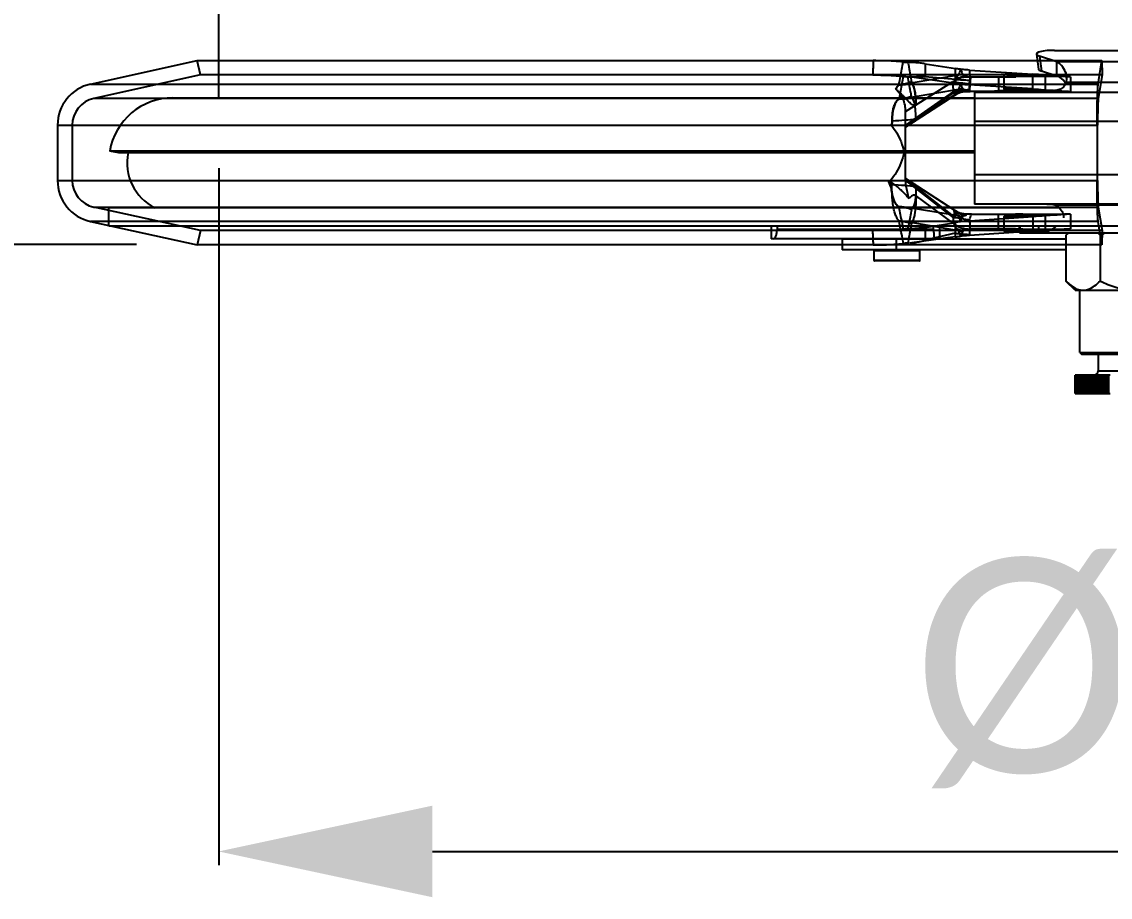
# Model space of a CAD drawing. Header units: millimetres. Extents: x 330 to 5284, y -2489 to 1657.
# Drawn here: x 833.5 to 952.3, y 739.4 to 835 of the extents above; entities that cross this region are included whole.
import ezdxf

# ---------------------------------------------------------------- set-up
doc = ezdxf.new("R2010")
doc.units = ezdxf.units.MM
doc.header["$LTSCALE"] = 154
doc.header["$PDMODE"] = 3
doc.header["$PDSIZE"] = 8
doc.layers.get('0').update_dxf_attribs({"linetype": 'CONTINUOUS'})
doc.layers.get('Defpoints').update_dxf_attribs({"linetype": 'CONTINUOUS'})
doc.layers.add('02___PRT_ALL_AXES', color=7, linetype='CONTINUOUS')
doc.layers.add('MIXEDCOLOR', color=7, linetype='CONTINUOUS')
doc.styles.get("Standard").update_dxf_attribs({"font": 'calibri.ttf'})
doc.dimstyles.new('DIMSTYLE_3', dxfattribs={"dimtxt": 23.333333, "dimasz": 23.333333, "dimexe": 1.5, "dimexo": 1, "dimgap": 0.875, "dimtad": 1, "dimdsep": 46, "dimtxsty": 'Standard', "dimblk": '_FILLED', "dimblk1": '_FILLED', "dimblk2": '_FILLED', "dimcen": 0.09, "dimazin": 2, "dimtp": 0.01, "dimtm": 0.01, "dimtfac": 1, "dimtofl": 0, "dimtmove": 0, "dimatfit": 3, "dimldrblk": '_FILLED', "dimfxl": 1, "dimtolj": 1, "dimarcsym": 0})

# ---------------------------------------------------------------- blocks, each defined once
blk = doc.blocks.new('_FILLED')
at = {"color": 0, "linetype": 'ByBlock'}
blk.add_solid([(0, 0), (-1, 0.2143), (-1, -0.2143)], dxfattribs=at)
blk = doc.blocks.new('*D14')
at = {"color": 0, "linetype": 'Continuous', "lineweight": -2}
for p, q in [((811.7, 1161.74), (625.21, 1161.74)), ((626.71, 1138.41), (626.71, 834.01)), ((846.02, 810.68), (625.21, 810.68))]:
    blk.add_line(p, q, dxfattribs=at)
at = {"layer": 'Defpoints', "color": 0}
for p in [(812.7, 1161.74), (626.71, 810.68), (847.02, 810.68)]:
    blk.add_point(p, dxfattribs=at)
at = {"color": 0, "linetype": 'ByBlock', "lineweight": -2, "xscale": 23.3333333333, "yscale": 23.3333333333, "zscale": 23.3333333333}
for p, rotation in [((626.71, 1161.74), 90), ((626.71, 810.68), 270)]:
    blk.add_blockref('_FILLED', p, dxfattribs=dict(at, rotation=rotation))
at = {"color": 0, "insert": (594.73, 986.37), "char_height": 23.3333, "attachment_point": 2, "rotation": 90, "line_spacing_factor": 0.9}
blk.add_mtext('\\A1;\\A1;350', dxfattribs=at)
blk = doc.blocks.new('*D16')
at = {"color": 0, "linetype": 'Continuous', "lineweight": -2}
for p, q in [((855, 819.04), (855, 742.91)), ((1055, 819.04), (1055, 742.91)), ((878.34, 744.41), (1031.67, 744.41))]:
    blk.add_line(p, q, dxfattribs=at)
at = {"layer": 'Defpoints', "color": 0}
for p in [(855, 820.04), (1055, 820.04), (1055, 744.41)]:
    blk.add_point(p, dxfattribs=at)
at = {"color": 0, "linetype": 'ByBlock', "lineweight": -2, "xscale": 23.3333333333, "yscale": 23.3333333333, "zscale": 23.3333333333, "rotation": 180}
blk.add_blockref('_FILLED', (855, 744.41), dxfattribs=at)
at = {"color": 0, "linetype": 'ByBlock', "lineweight": -2, "xscale": 23.3333333333, "yscale": 23.3333333333, "zscale": 23.3333333333}
blk.add_blockref('_FILLED', (1055, 744.41), dxfattribs=at)
at = {"color": 0, "insert": (970.56, 776.4), "char_height": 23.333, "attachment_point": 2, "line_spacing_factor": 0.9}
blk.add_mtext('\\A1;%%c200', dxfattribs=at)

msp = doc.modelspace()

# ---------------------------------------------------------------- linework, layer by layer
at = {"linetype": 'Continuous'}
for p, q in [((946.248, 831.89), (963.757, 831.89)), ((944.284, 831.478), (944.491, 829.845)), ((946.525, 830.651), (944.609, 831.263)), ((944.609, 831.263), (944.816, 829.629)), ((946.525, 829.083), (944.816, 829.629)), ((946.524, 829.083), (946.524, 830.651)), ((963.48, 830.651), (946.525, 830.651)), ((947.459, 829.508), (947.552, 829.153)), ((962.511, 828.367), (947.494, 828.367)), ((936.01, 828.216), (936.002, 828.197)), ((972.502, 827.303), (937.502, 827.303)), ((937.502, 827.303), (937.502, 815.103)), ((945.67, 827.457), (940.502, 827.457)), ((972.502, 824.103), (937.502, 824.103)), ((972.502, 818.303), (937.502, 818.303)), ((946.749, 814.703), (843.002, 814.703)), ((843.002, 812.703), (843.002, 814.703)), ((972.502, 815.103), (937.502, 815.103)), ((963.601, 814.976), (946.404, 814.976)), ((1067.002, 812.703), (843.002, 812.703)), ((915.334, 812.703), (915.334, 811.31)), ((915.96, 812.703), (915.96, 812.31)), ((933.053, 812.31), (915.96, 812.31)), ((933.053, 812.31), (933.053, 812.703)), ((933.707, 812.703), (933.707, 811.31)), ((933.733, 811.31), (933.733, 812.703)), ((942.416, 811.953), (942.417, 812.703)), ((942.416, 811.953), (967.589, 811.953)), ((942.496, 811.953), (942.496, 812.703)), ((944.501, 812.703), (944.501, 811.953)), ((947.497, 811.704), (947.497, 806.703)), ((947.747, 811.953), (947.498, 811.704)), ((951.25, 811.704), (951.25, 806.703)), ((933.733, 811.31), (915.334, 811.31)), ((923.063, 811.298), (947.497, 811.298)), ((923.063, 811.298), (923.063, 810.098)), ((927.313, 811.298), (927.313, 811.31)), ((928.988, 810.098), (928.988, 811.298)), ((930.813, 811.298), (930.813, 811.31)), ((936.008, 811.59), (936.002, 811.604)), ((947.497, 810.098), (923.063, 810.098)), ((926.563, 810.048), (931.563, 810.048)), ((926.563, 808.948), (926.563, 810.048)), ((931.563, 808.948), (931.563, 810.048)), ((931.563, 808.948), (926.563, 808.948)), ((931.513, 808.898), (926.613, 808.898)), ((948.497, 805.703), (947.498, 806.703)), ((948.497, 805.703), (961.508, 805.703)), ((949.002, 798.903), (949.002, 805.703)), ((949.002, 798.903), (961.002, 798.903)), ((949.002, 798.903), (949.202, 798.703)), ((949.202, 798.703), (960.802, 798.703)), ((951.002, 798.703), (951.002, 796.903)), ((948.505, 796.403), (948.504, 796.403)), ((948.504, 794.403), (948.504, 796.403)), ((950.064, 796.403), (948.509, 796.403)), ((948.509, 796.403), (948.509, 794.403)), ((948.524, 794.403), (948.524, 796.403)), ((948.539, 796.403), (948.539, 794.403)), ((948.571, 794.403), (948.571, 796.403)), ((948.595, 796.403), (948.595, 794.403)), ((948.642, 794.403), (948.642, 796.403)), ((948.677, 796.403), (948.677, 794.403)), ((948.739, 794.403), (948.739, 796.403)), ((948.783, 796.403), (948.783, 794.403)), ((948.86, 794.403), (948.86, 796.403)), ((948.914, 796.403), (948.914, 794.403)), ((949.006, 794.403), (949.006, 796.403)), ((949.069, 796.403), (949.069, 794.403)), ((949.175, 794.403), (949.175, 796.403)), ((949.247, 796.403), (949.247, 794.403)), ((949.357, 794.403), (949.357, 796.403)), ((949.368, 794.403), (949.368, 796.403)), ((949.448, 796.403), (949.448, 794.403)), ((949.554, 794.403), (949.554, 796.403)), ((949.582, 794.403), (949.582, 796.403)), ((949.671, 796.403), (949.671, 794.403)), ((949.772, 794.403), (949.772, 796.403)), ((949.818, 794.403), (949.818, 796.403)), ((949.915, 796.403), (949.915, 794.403)), ((950.012, 794.403), (950.012, 796.403)), ((952.326, 796.403), (950.075, 796.403)), ((950.075, 794.403), (950.075, 796.403)), ((950.179, 796.403), (950.179, 794.403)), ((950.271, 794.403), (950.271, 796.403)), ((950.351, 794.403), (950.351, 796.403)), ((950.463, 796.403), (950.463, 794.403)), ((950.548, 794.403), (950.548, 796.403)), ((950.645, 794.403), (950.645, 796.403)), ((950.764, 796.403), (950.764, 794.403)), ((950.843, 794.403), (950.843, 796.403)), ((950.956, 794.403), (950.956, 796.403)), ((951.002, 796.903), (959.002, 796.903)), ((951.081, 796.403), (951.081, 794.403)), ((951.155, 794.403), (951.155, 796.403)), ((951.284, 794.403), (951.284, 796.403)), ((951.415, 796.403), (951.415, 794.403)), ((951.482, 794.403), (951.482, 796.403)), ((951.626, 794.403), (951.626, 796.403)), ((951.762, 796.403), (951.762, 794.403)), ((951.822, 794.403), (951.822, 796.403)), ((951.981, 794.403), (951.981, 796.403)), ((952.122, 796.403), (952.122, 794.403)), ((952.175, 794.403), (952.175, 796.403)), ((948.509, 794.403), (950.064, 794.403)), ((950.075, 794.403), (952.326, 794.403))]:
    msp.add_line(p, q, dxfattribs=at)
for centre, radius, start, end in [((974.89, 832.432), 27.587, 186.08528, 186.5766), ((945.343, 826.873), 2.574, 35.00197, 37.3841), ((945.275, 826.825), 2.656, 34.25209, 35.01071), ((946.237, 828.671), 1.293, 343.3212, 346.36), ((971.203, 832.008), 23.875, 186.5796, 187.0857), ((967.385, 831.529), 20.027, 187.07397, 187.88), ((941.309, 830.126), 5.646, 199.74752, 199.96814), ((936.183, 829.947), 1.739, 263.80283, 264.30339), ((850.502, 819.603), 5.5, 168.43046, 243.46198), ((945.502, 813.343), 1.865, 47.21384, 61.09028), ((956.956, 800.31), 12.743, 113.92417, 116.60256), ((941.282, 809.676), 5.621, 159.94679, 160.10326), ((936.181, 809.834), 1.765, 95.62115, 95.97075), ((926.613, 810.048), 0.05, 90.13726, 180), ((931.513, 810.048), 0.05, 0, 89.8571), ((926.613, 808.948), 0.05, 180, 269.86274), ((931.513, 808.948), 0.05, 270.1369, 0), ((950.502, 796.903), 0.5, 275.20374, 0)]:
    msp.add_arc(centre, radius, start, end, dxfattribs=at)
for centre, start_param, end_param in [((946.3, 831.478), 1.5978377, 3.7189719), ((946.507, 829.845), -3.1145815, -2.5642134)]:
    msp.add_ellipse(centre, major_axis=(2.017, -0.011), ratio=0.2042321, start_param=start_param, end_param=end_param, dxfattribs=at)
for points, knots in [([(947.459, 829.508), (947.344, 829.764), (947.101, 830.203), (946.721, 830.556), (946.525, 830.651)], [0, 0, 0, 0, 0.562474, 1, 1, 1, 1]), ([(947.388, 828.435), (947.329, 828.511), (947.094, 828.787), (946.779, 829.003), (946.525, 829.083)], [0, 0, 0, 0, 0.2649313, 1, 1, 1, 1]), ([(947.556, 829.153), (947.564, 829.092), (947.581, 828.827), (947.541, 828.562), (947.494, 828.367)], [0, 0, 0, 0, 0.2365625, 1, 1, 1, 1]), ([(940.502, 827.457), (940.143, 827.457), (939.474, 827.41), (938.81, 827.306), (938.501, 827.303)], [0, 0, 0, 0, 0.5372484, 1, 1, 1, 1]), ([(947.476, 828.3), (947.429, 828.143), (947.26, 827.838), (946.792, 827.583), (946.251, 827.477), (945.868, 827.457), (945.67, 827.457)], [0, 0, 0, 0, 0.2301893, 0.4630268, 0.722254, 1, 1, 1, 1]), ([(945.43, 815.099), (945.6, 815.099), (945.924, 815.095), (946.264, 815.053), (946.404, 814.976)], [0, 0, 0, 0, 0.5149402, 1, 1, 1, 1]), ([(946.769, 814.712), (946.936, 814.557), (947.194, 814.217), (947.269, 813.785), (947.236, 813.602)], [0, 0, 0, 0, 0.5518198, 1, 1, 1, 1]), ([(915.543, 811.31), (915.681, 811.31), (915.819, 811.527), (915.893, 811.757), (915.945, 811.994), (915.96, 812.181), (915.96, 812.31)], [0, 0, 0, 0, 0.3648862, 0.505936, 0.661866, 1, 1, 1, 1]), ([(933.053, 812.31), (933.053, 812.18), (933.058, 811.941), (933.077, 811.661), (933.099, 811.483), (933.118, 811.392), (933.133, 811.339), (933.153, 811.31), (933.163, 811.31)], [0, 0, 0, 0, 0.3833919, 0.7035986, 0.8248225, 0.9150242, 0.9725189, 1, 1, 1, 1]), ([(944.501, 811.953), (944.83, 811.955), (945.513, 812.079), (946.111, 812.423), (946.392, 812.63)], [0, 0, 0, 0, 0.485281, 1, 1, 1, 1]), ([(947.767, 811.958), (947.744, 811.938), (947.652, 811.855), (947.563, 811.77), (947.498, 811.704)], [0, 0, 0, 0, 0.2467209, 1, 1, 1, 1]), ([(951.25, 811.704), (951.228, 811.726), (951.14, 811.813), (951.05, 811.897), (950.98, 811.958)], [0, 0, 0, 0, 0.253232, 1, 1, 1, 1]), ([(947.498, 806.703), (947.63, 806.571), (947.957, 806.268), (948.518, 805.877), (949, 805.723), (949.234, 805.703)], [0, 0, 0, 0, 0.2748941, 0.655401, 1, 1, 1, 1]), ([(949.514, 805.703), (949.668, 805.716), (950.066, 805.81), (950.662, 806.156), (951.055, 806.508), (951.25, 806.703)], [0, 0, 0, 0, 0.2271043, 0.5942385, 1, 1, 1, 1]), ([(951.25, 806.703), (951.792, 806.432), (952.912, 805.958), (954.118, 805.729), (954.722, 805.703)], [0, 0, 0, 0, 0.5003262, 1, 1, 1, 1])]:
    msp.add_open_spline(points, degree=3, knots=knots, dxfattribs=at)
at = {"layer": '02___PRT_ALL_AXES', "linetype": 'Continuous'}
for p, q in [((855.002, 826.703), (855.002, 839.703)), ((850.002, 826.703), (937.502, 826.703)), ((937.502, 820.87), (843.1, 820.87)), ((844.086, 820.703), (843.1, 820.87)), ((937.502, 820.703), (844.086, 820.703))]:
    msp.add_line(p, q, dxfattribs=at)
msp.add_arc((850.002, 819.703), 7, 90, 170.40593, dxfattribs=at)
at = {"layer": 'MIXEDCOLOR', "linetype": 'Continuous'}
for p, q in [((841.014, 828.204), (852.659, 830.766)), ((852.659, 830.766), (951.431, 830.766)), ((853.002, 829.203), (852.659, 830.766)), ((951.025, 828.204), (951.431, 830.766)), ((951.431, 830.766), (951.443, 829.203)), ((932.129, 830.425), (935.429, 829.895)), ((935.429, 828.721), (935.429, 829.895)), ((935.983, 829.82), (936.023, 829.816)), ((935.983, 829.82), (936.002, 829.766)), ((936.002, 829.766), (936.023, 829.816)), ((936.983, 829.738), (943.9, 829.277)), ((936.983, 829.738), (937.01, 828.63)), ((853.002, 829.203), (841.358, 826.641)), ((951.443, 829.203), (853.002, 829.203)), ((930.002, 825.208), (935.12, 828.445)), ((935.437, 828.284), (930.439, 829.003)), ((935.766, 829.187), (930.608, 828.307)), ((935.429, 828.721), (932.129, 829.014)), ((937.092, 829.003), (940.126, 829.003)), ((940.126, 829.003), (940.126, 827.403)), ((940.752, 827.646), (940.752, 829.246)), ((943.9, 827.677), (943.9, 829.277)), ((945.252, 827.518), (945.252, 829.118)), ((948.002, 829.003), (948.002, 827.403)), ((951.443, 829.203), (951.037, 826.641)), ((841.014, 828.204), (951.025, 828.204)), ((935.239, 827.388), (930.002, 823.711)), ((930.002, 823.503), (935.239, 827.233)), ((935.766, 827.618), (930.591, 826.741)), ((935.239, 827.388), (935.764, 827.388)), ((935.239, 827.388), (935.239, 827.233)), ((935.505, 827.081), (935.496, 827.129)), ((936.004, 828.197), (936.006, 828.217)), ((936.642, 827.512), (936.613, 827.404)), ((943.9, 827.677), (936.951, 828.14)), ((940.126, 827.403), (937.044, 827.403)), ((951.037, 826.641), (841.358, 826.641)), ((935.326, 826.964), (930.002, 823.503)), ((935.265, 826.97), (931.151, 824.26)), ((930.002, 817.695), (930.002, 825.208)), ((837.402, 823.711), (950.954, 823.711)), ((837.402, 823.711), (837.402, 817.695)), ((839.002, 823.711), (839.002, 817.695)), ((950.899, 823.711), (950.899, 817.695)), ((950.954, 817.695), (950.954, 823.711)), ((837.402, 817.695), (950.954, 817.695)), ((935.269, 814.48), (930.002, 817.903)), ((935.239, 813.766), (930.002, 817.903)), ((930.002, 817.695), (935.239, 813.611)), ((935.244, 814.477), (931.163, 817.145)), ((935.173, 813.016), (931.138, 815.996)), ((853.002, 812.203), (841.358, 814.765)), ((841.358, 814.765), (951.037, 814.765)), ((935.767, 813.818), (930.596, 814.667)), ((935.244, 814.477), (935.246, 814.441)), ((935.499, 814.303), (935.503, 814.327)), ((951.037, 814.765), (951.443, 812.203)), ((841.014, 813.202), (852.659, 810.641)), ((951.025, 813.202), (841.014, 813.202)), ((935.765, 812.19), (930.6, 813.097)), ((932.12, 812.556), (935.428, 813.107)), ((935.239, 813.766), (935.239, 813.611)), ((935.71, 813.611), (935.239, 813.611)), ((935.427, 811.929), (935.428, 813.107)), ((935.767, 813.818), (935.753, 813.833)), ((935.98, 813.185), (936.002, 813.246)), ((935.98, 813.185), (936.025, 813.19)), ((936.002, 813.246), (936.025, 813.19)), ((936.618, 814.001), (936.64, 813.921)), ((937.011, 813.27), (936.975, 811.779)), ((937.011, 813.27), (943.935, 813.732)), ((937.174, 814.003), (940.093, 814.003)), ((940.093, 814.003), (940.093, 812.403)), ((940.752, 812.16), (940.752, 813.76)), ((943.935, 812.132), (943.935, 813.732)), ((945.252, 812.288), (945.252, 813.888)), ((948.002, 814.003), (948.002, 812.403)), ((951.431, 810.641), (951.025, 813.202)), ((853.002, 812.203), (852.659, 810.641)), ((951.443, 812.203), (853.002, 812.203)), ((935.404, 811.928), (932.12, 811.145)), ((943.935, 812.132), (936.961, 811.667)), ((940.093, 812.403), (937.028, 812.403)), ((951.443, 812.203), (951.431, 810.641)), ((951.431, 810.641), (852.659, 810.641)), ((935.413, 811.522), (930.422, 810.836)), ((936.004, 811.604), (936.005, 811.59))]:
    msp.add_line(p, q, dxfattribs=at)
for points in [[(930.637, 828.287), (930.627, 828.294), (930.618, 828.301), (930.608, 828.307)], [(929.285, 826.641), (929.296, 826.624), (929.289, 826.603), (929.264, 826.581)], [(929.235, 814.832), (929.264, 814.807), (929.274, 814.784), (929.263, 814.765)], [(929.297, 813.202), (929.304, 813.224), (929.298, 813.247), (929.279, 813.273)], [(935.428, 811.929), (935.42, 811.93), (935.412, 811.929), (935.404, 811.928)]]:
    msp.add_lwpolyline(points, dxfattribs=at)
for centre, radius, start, end in [((930.347, 836.508), 5.928, 264.07108, 269.11464), ((939.312, 828.077), 3.715, 152.97582, 162.6216), ((929.071, 833.297), 5.097, 272.28314, 288.05726), ((930.384, 835.001), 5.994, 263.88014, 268.69229), ((936.283, 828.279), 0.992, 148.56574, 161.94138), ((936.284, 828.278), 0.993, 148.55477, 160.96926), ((977.733, 829.092), 42.304, 180.50241, 181.09355), ((936.239, 827.241), 2.003, 90.22946, 103.64878), ((937.088, 894.716), 65.713, 269.69941, 270.00317), ((893.739, 833.529), 43.547, 352.89078, 353.54078), ((809.942, 841.34), 127.746, 354.09701, 354.45833), ((842.002, 823.711), 4.6, 102.41074, 180), ((929.96, 827.375), 1.033, 133.39628, 136.36736), ((929.307, 832.895), 4.77, 269.32276, 271.57023), ((960.631, 822.335), 25.725, 168.85377, 169.6334), ((943.455, 790.675), 37.509, 101.83224, 102.41481), ((936.378, 825.644), 1.957, 91.0095, 115.70589), ((939.34, 826.497), 3.745, 153.00866, 162.58663), ((936.235, 825.664), 2.01, 90.10383, 103.48924), ((937.035, 897.98), 70.576, 269.65768, 270.00754), ((915.954, 820.435), 22.212, 18.28382, 18.85969), ((842.002, 823.711), 3, 102.41247, 180), ((929.082, 831.734), 5.097, 272.28842, 287.84174), ((917.964, 853.761), 31.93, 303.06348, 303.31416), ((842.002, 817.695), 4.6, 180, 257.58926), ((842.002, 817.695), 3, 180, 257.58753), ((929.058, 809.672), 5.097, 71.71175, 87.70682), ((911.542, 777.978), 43.535, 56.60969, 56.97582), ((929.095, 808.11), 5.097, 72.39298, 87.7241), ((943.644, 851.862), 39.065, 257.82986, 258.28151), ((936.246, 815.772), 2.001, 255.73273, 269.65981), ((939.271, 814.924), 3.674, 197.52504, 207.17155), ((936.237, 815.772), 2.01, 256.47925, 269.75338), ((935.815, 816.546), 2.752, 285.5803, 287.44942), ((937.165, 744.245), 69.759, 89.99309, 90.44947), ((915.253, 820.684), 22.916, 341.40611, 343.04931), ((930.356, 806.441), 5.957, 90.83906, 96.12166), ((962.795, 812.335), 27.393, 180.85295, 181.70108), ((936.414, 814.211), 1.972, 243.82176, 268.95563), ((939.383, 813.315), 3.79, 197.27402, 206.84461), ((936.237, 814.143), 2.01, 256.41022, 269.89284), ((937.003, 767.961), 44.443, 89.96827, 90.14866), ((901.157, 816.374), 36.112, 352.51069, 352.69047), ((930.386, 804.853), 5.979, 91.45026, 96.02317)]:
    msp.add_arc(centre, radius, start, end, dxfattribs=at)
for points, knots in [([(926.47, 830.766), (926.462, 830.593), (926.448, 830.246), (926.426, 829.725), (926.412, 829.377), (926.404, 829.203)], [0, 0, 0, 0, 0.3327468, 0.6660801, 1, 1, 1, 1]), ([(929.735, 830.612), (929.393, 830.647), (928.688, 830.705), (927.6, 830.755), (926.854, 830.766), (926.472, 830.766)], [0, 0, 0, 0, 0.3155029, 0.6491672, 1, 1, 1, 1]), ([(929.274, 828.204), (929.326, 828.477), (929.428, 829.019), (929.582, 829.821), (929.685, 830.35), (929.735, 830.612)], [0, 0, 0, 0, 0.3405502, 0.6739262, 1, 1, 1, 1]), ([(930.256, 830.581), (930.289, 830.399), (930.421, 829.689), (930.554, 828.98), (930.651, 828.451)], [0, 0, 0, 0, 0.2556707, 1, 1, 1, 1]), ([(932.127, 830.425), (931.955, 830.453), (931.576, 830.504), (930.952, 830.559), (930.5, 830.577), (930.256, 830.581)], [0, 0, 0, 0, 0.2786988, 0.6097325, 1, 1, 1, 1]), ([(932.127, 830.425), (932.128, 830.268), (932.129, 829.955), (932.13, 829.485), (932.13, 829.171), (932.13, 829.014)], [0, 0, 0, 0, 0.3326426, 0.6659758, 1, 1, 1, 1]), ([(935.983, 829.82), (935.911, 829.829), (935.778, 829.846), (935.594, 829.87), (935.481, 829.887), (935.429, 829.895)], [0, 0, 0, 0, 0.3863328, 0.717778, 1, 1, 1, 1]), ([(936.983, 829.738), (936.864, 829.746), (936.639, 829.762), (936.318, 829.788), (936.117, 829.806), (936.023, 829.816)], [0, 0, 0, 0, 0.3710032, 0.7041125, 1, 1, 1, 1]), ([(926.407, 829.203), (926.798, 829.203), (927.562, 829.192), (928.675, 829.139), (929.396, 829.078), (929.745, 829.041)], [0, 0, 0, 0, 0.3514024, 0.684998, 1, 1, 1, 1]), ([(929.25, 828.126), (929.366, 828.124), (929.823, 828.135), (930.279, 828.212), (930.608, 828.307)], [0, 0, 0, 0, 0.2520859, 1, 1, 1, 1]), ([(929.745, 829.041), (929.695, 828.78), (929.592, 828.253), (929.439, 827.453), (929.336, 826.914), (929.285, 826.641)], [0, 0, 0, 0, 0.3260059, 0.659379, 1, 1, 1, 1]), ([(930.643, 826.883), (930.611, 827.056), (930.479, 827.764), (930.345, 828.473), (930.247, 829.008)], [0, 0, 0, 0, 0.2443411, 1, 1, 1, 1]), ([(930.439, 829.003), (930.658, 829.002), (931.065, 829.011), (931.628, 829.032), (931.974, 829.028), (932.13, 829.014)], [0, 0, 0, 0, 0.3893436, 0.7206684, 1, 1, 1, 1]), ([(930.651, 828.451), (930.653, 828.441), (930.655, 828.389), (930.63, 828.341), (930.608, 828.307)], [0, 0, 0, 0, 0.210909, 1, 1, 1, 1]), ([(930.608, 828.307), (930.717, 828.232), (930.893, 827.941), (931.02, 827.397), (931.101, 826.702), (931.13, 826.195), (931.138, 825.927)], [0, 0, 0, 0, 0.1591143, 0.3867683, 0.6767071, 1, 1, 1, 1]), ([(935.12, 828.445), (935.144, 828.46), (935.192, 828.491), (935.265, 828.538), (935.315, 828.57), (935.34, 828.587)], [0, 0, 0, 0, 0.3250979, 0.6584374, 1, 1, 1, 1]), ([(935.239, 827.388), (935.232, 827.474), (935.201, 827.824), (935.159, 828.173), (935.121, 828.435)], [0, 0, 0, 0, 0.2453743, 1, 1, 1, 1]), ([(937.012, 828.201), (936.675, 828.24), (936.044, 828.314), (935.414, 828.395), (935.121, 828.435)], [0, 0, 0, 0, 0.5341438, 1, 1, 1, 1]), ([(935.342, 828.594), (935.405, 828.635), (935.547, 828.71), (935.78, 828.822), (936.059, 828.918), (936.384, 828.988), (936.619, 829.005), (936.743, 829.004)], [0, 0, 0, 0, 0.1511373, 0.3264196, 0.524337, 0.7479341, 1, 1, 1, 1]), ([(935.345, 828.602), (935.513, 828.745), (935.9, 828.977), (936.343, 829.065), (936.563, 829.071)], [0, 0, 0, 0, 0.5007567, 1, 1, 1, 1]), ([(935.43, 828.721), (935.573, 828.711), (935.893, 828.69), (936.42, 828.661), (936.804, 828.64), (937.01, 828.63)], [0, 0, 0, 0, 0.2707131, 0.6089462, 1, 1, 1, 1]), ([(935.437, 828.797), (935.461, 828.836), (935.503, 828.895), (935.578, 828.985), (935.663, 829.074), (935.736, 829.142), (935.766, 829.187)], [0, 0, 0, 0, 0.2742014, 0.4245656, 0.6821354, 1, 1, 1, 1]), ([(936.563, 829.071), (936.531, 829.082), (936.472, 829.102), (936.376, 829.138), (936.292, 829.175), (936.24, 829.221), (936.231, 829.244)], [0, 0, 0, 0, 0.2686705, 0.4908449, 0.8019669, 1, 1, 1, 1]), ([(936.231, 829.244), (936.256, 829.21), (936.343, 829.139), (936.531, 829.087), (936.67, 829.03), (936.743, 829.004)], [0, 0, 0, 0, 0.2104561, 0.5907446, 1, 1, 1, 1]), ([(936.743, 829.004), (936.72, 829.014), (936.66, 829.038), (936.6, 829.059), (936.563, 829.071)], [0, 0, 0, 0, 0.3912811, 1, 1, 1, 1]), ([(937.092, 829.003), (937.076, 828.846), (937.045, 828.534), (936.997, 828.072), (936.979, 827.766), (936.973, 827.615)], [0, 0, 0, 0, 0.340555, 0.6739083, 1, 1, 1, 1]), ([(940.126, 829.003), (940.332, 829.003), (940.75, 829.004), (941.386, 829.008), (941.817, 829.012), (942.035, 829.014)], [0, 0, 0, 0, 0.3230829, 0.6563131, 1, 1, 1, 1]), ([(943.002, 829.129), (942.921, 829.131), (942.759, 829.133), (942.519, 829.138), (942.285, 829.143), (942.06, 829.149), (941.846, 829.156), (941.645, 829.163), (941.46, 829.171), (941.293, 829.18), (941.146, 829.189), (941.023, 829.199), (940.916, 829.209), (940.844, 829.219), (940.71, 829.239), (940.843, 829.274), (940.916, 829.275), (941.023, 829.283), (941.146, 829.287), (941.294, 829.29), (941.461, 829.291), (941.646, 829.29), (941.847, 829.288), (942.061, 829.284), (942.287, 829.279), (942.521, 829.272), (942.76, 829.264), (942.921, 829.257), (943.002, 829.254)], [0, 0, 0, 0, 0.0543868, 0.1078482, 0.1598087, 0.2099665, 0.2578577, 0.3026981, 0.3438859, 0.3810274, 0.4137804, 0.4417803, 0.4645862, 0.481922, 0.4999645, 0.5184932, 0.535803, 0.5584927, 0.5863399, 0.6190642, 0.656337, 0.6977153, 0.7424939, 0.790111, 0.8403541, 0.8926361, 0.946039, 1, 1, 1, 1]), ([(948.002, 829.003), (947.893, 829.008), (947.563, 829.018), (946.914, 829.032), (945.973, 829.04), (944.799, 829.039), (943.459, 829.028), (942.52, 829.019), (942.035, 829.014)], [0, 0, 0, 0, 0.0550449, 0.1658581, 0.3264885, 0.5277715, 0.7565032, 1, 1, 1, 1]), ([(943.002, 829.254), (943.083, 829.251), (943.245, 829.244), (943.485, 829.233), (943.719, 829.221), (943.945, 829.209), (944.159, 829.197), (944.36, 829.186), (944.544, 829.175), (944.711, 829.164), (944.858, 829.155), (944.981, 829.146), (945.089, 829.138), (945.159, 829.132), (945.294, 829.12), (945.159, 829.11), (945.088, 829.111), (944.98, 829.11), (944.857, 829.11), (944.709, 829.111), (944.542, 829.112), (944.357, 829.113), (944.156, 829.115), (943.942, 829.117), (943.716, 829.12), (943.482, 829.122), (943.243, 829.126), (943.083, 829.128), (943.002, 829.129)], [0, 0, 0, 0, 0.0541583, 0.1077921, 0.160194, 0.2106903, 0.2586336, 0.303377, 0.3445533, 0.3819058, 0.4148011, 0.4426853, 0.4654137, 0.4827872, 0.5004168, 0.5180945, 0.5354615, 0.5581775, 0.5860504, 0.6189161, 0.6562959, 0.6976114, 0.7423978, 0.7902271, 0.8406275, 0.8928952, 0.9462405, 1, 1, 1, 1]), ([(948.002, 829.003), (947.953, 829.005), (947.772, 829.015), (947.391, 829.037), (946.796, 829.076), (946.007, 829.13), (945.021, 829.2), (944.297, 829.25), (943.9, 829.277)], [0, 0, 0, 0, 0.0359435, 0.1325062, 0.2784038, 0.4707398, 0.7092211, 1, 1, 1, 1]), ([(928.918, 827.641), (928.95, 827.707), (929.015, 827.829), (929.125, 827.993), (929.208, 828.086), (929.25, 828.126)], [0, 0, 0, 0, 0.3715513, 0.7040672, 1, 1, 1, 1]), ([(929.212, 828.088), (929.172, 828.046), (929.08, 827.933), (928.987, 827.779), (928.932, 827.671), (928.918, 827.641)], [0, 0, 0, 0, 0.3226436, 0.813401, 1, 1, 1, 1]), ([(930.002, 825.208), (930.002, 825.44), (929.956, 825.907), (929.746, 826.572), (929.4, 827.167), (929.089, 827.498), (928.918, 827.641)], [0, 0, 0, 0, 0.2536678, 0.5083818, 0.7566644, 1, 1, 1, 1]), ([(931.138, 825.927), (931.078, 825.889), (930.929, 825.841), (930.718, 825.944), (930.536, 826.097), (930.349, 826.282), (930.152, 826.483), (929.942, 826.698), (929.716, 826.922), (929.47, 827.156), (929.203, 827.398), (929.016, 827.559), (928.918, 827.641)], [0, 0, 0, 0, 0.0730726, 0.1469908, 0.2292542, 0.3198836, 0.416793, 0.519749, 0.62906, 0.7452035, 0.8686931, 1, 1, 1, 1]), ([(930.637, 828.287), (930.523, 828.252), (930.291, 828.192), (929.937, 828.129), (929.576, 828.092), (929.333, 828.086), (929.212, 828.088)], [0, 0, 0, 0, 0.2472101, 0.4967428, 0.7479114, 1, 1, 1, 1]), ([(931.138, 825.927), (931.135, 825.954), (931.136, 826.012), (931.13, 826.104), (931.126, 826.209), (931.119, 826.331), (931.111, 826.463), (931.102, 826.593), (931.093, 826.713), (931.082, 826.83), (931.07, 826.952), (931.057, 827.061), (931.045, 827.157), (931.034, 827.238), (931.02, 827.324), (931.004, 827.416), (930.986, 827.513), (930.964, 827.615), (930.938, 827.72), (930.906, 827.826), (930.87, 827.932), (930.825, 828.034), (930.773, 828.13), (930.712, 828.216), (930.663, 828.265), (930.637, 828.287)], [0, 0, 0, 0, 0.0341513, 0.0704299, 0.1122382, 0.1623935, 0.2197973, 0.2734305, 0.3210523, 0.3671003, 0.4158391, 0.4707869, 0.5014146, 0.5344408, 0.5699985, 0.6080318, 0.648351, 0.6907569, 0.7348423, 0.7800337, 0.8258499, 0.8713403, 0.9161318, 0.9588888, 1, 1, 1, 1]), ([(935.37, 827.219), (935.35, 827.19), (935.305, 827.112), (935.267, 827.025), (935.265, 826.97)], [0, 0, 0, 0, 0.3891109, 1, 1, 1, 1]), ([(935.265, 826.97), (935.289, 826.986), (935.339, 827.019), (935.417, 827.072), (935.47, 827.109), (935.497, 827.129)], [0, 0, 0, 0, 0.3080412, 0.6428616, 1, 1, 1, 1]), ([(935.437, 828.284), (935.489, 828.277), (935.603, 828.262), (935.791, 828.24), (935.925, 828.225), (935.998, 828.217)], [0, 0, 0, 0, 0.281428, 0.6108123, 1, 1, 1, 1]), ([(936.642, 827.512), (936.506, 827.51), (936.233, 827.476), (935.843, 827.346), (935.606, 827.208), (935.496, 827.129)], [0, 0, 0, 0, 0.3338628, 0.6669251, 1, 1, 1, 1]), ([(935.505, 827.081), (935.608, 827.148), (935.833, 827.267), (936.208, 827.38), (936.476, 827.405), (936.613, 827.404)], [0, 0, 0, 0, 0.3155269, 0.6475481, 1, 1, 1, 1]), ([(935.679, 827.538), (935.669, 827.529), (935.618, 827.486), (935.567, 827.444), (935.528, 827.407)], [0, 0, 0, 0, 0.1934837, 1, 1, 1, 1]), ([(935.766, 827.618), (935.759, 827.604), (935.726, 827.579), (935.697, 827.553), (935.679, 827.538)], [0, 0, 0, 0, 0.3956991, 1, 1, 1, 1]), ([(936.973, 827.615), (936.833, 827.589), (936.556, 827.544), (936.154, 827.467), (935.892, 827.415), (935.764, 827.388)], [0, 0, 0, 0, 0.3482094, 0.6821403, 1, 1, 1, 1]), ([(936.006, 828.217), (936.101, 828.207), (936.299, 828.189), (936.615, 828.163), (936.835, 828.148), (936.951, 828.14)], [0, 0, 0, 0, 0.3006974, 0.6317469, 1, 1, 1, 1]), ([(936.642, 827.512), (936.578, 827.529), (936.465, 827.565), (936.316, 827.601), (936.25, 827.651), (936.231, 827.674)], [0, 0, 0, 0, 0.4429859, 0.8104087, 1, 1, 1, 1]), ([(936.343, 827.601), (936.386, 827.585), (936.486, 827.557), (936.587, 827.529), (936.642, 827.512)], [0, 0, 0, 0, 0.4413788, 1, 1, 1, 1]), ([(936.973, 827.615), (936.975, 827.679), (936.981, 827.809), (936.995, 828.004), (937.006, 828.136), (937.012, 828.201)], [0, 0, 0, 0, 0.3287901, 0.6620724, 1, 1, 1, 1]), ([(942.035, 827.414), (941.817, 827.412), (941.386, 827.408), (940.75, 827.404), (940.332, 827.403), (940.126, 827.403)], [0, 0, 0, 0, 0.3429256, 0.6773294, 1, 1, 1, 1]), ([(943.002, 827.654), (942.924, 827.657), (942.768, 827.663), (942.535, 827.671), (942.308, 827.678), (942.088, 827.684), (941.879, 827.688), (941.682, 827.69), (941.5, 827.691), (941.335, 827.69), (941.186, 827.688), (941.061, 827.684), (940.949, 827.679), (940.868, 827.671), (940.707, 827.662), (940.867, 827.61), (940.951, 827.607), (941.063, 827.595), (941.189, 827.587), (941.337, 827.577), (941.503, 827.569), (941.686, 827.562), (941.882, 827.555), (942.092, 827.548), (942.311, 827.543), (942.537, 827.538), (942.769, 827.533), (942.924, 827.53), (943.002, 827.529)], [0, 0, 0, 0, 0.052475, 0.1044799, 0.1553735, 0.2045427, 0.2513981, 0.295327, 0.3359342, 0.3730308, 0.4061313, 0.4346436, 0.458357, 0.4771651, 0.4991635, 0.5228407, 0.541826, 0.565687, 0.5943164, 0.6275014, 0.6647449, 0.7055514, 0.7495227, 0.7962744, 0.8453657, 0.8961277, 0.9478478, 1, 1, 1, 1]), ([(942.035, 827.414), (942.519, 827.419), (943.458, 827.428), (944.796, 827.439), (945.97, 827.44), (946.911, 827.432), (947.562, 827.418), (947.893, 827.408), (948.002, 827.403)], [0, 0, 0, 0, 0.2433672, 0.4719695, 0.6725413, 0.8335917, 0.9448675, 1, 1, 1, 1]), ([(943.002, 827.529), (943.081, 827.528), (943.238, 827.526), (943.47, 827.523), (943.696, 827.52), (943.915, 827.517), (944.124, 827.515), (944.321, 827.514), (944.504, 827.512), (944.669, 827.511), (944.817, 827.51), (944.943, 827.51), (945.055, 827.51), (945.135, 827.512), (945.297, 827.511), (945.134, 827.536), (945.053, 827.54), (944.941, 827.549), (944.815, 827.558), (944.667, 827.567), (944.501, 827.578), (944.319, 827.588), (944.122, 827.6), (943.914, 827.611), (943.695, 827.622), (943.468, 827.633), (943.236, 827.644), (943.08, 827.651), (943.002, 827.654)], [0, 0, 0, 0, 0.0527933, 0.1048102, 0.1554442, 0.2044043, 0.2513161, 0.2954838, 0.3363091, 0.3733921, 0.4064103, 0.4350611, 0.4589445, 0.477705, 0.4994443, 0.521811, 0.5407509, 0.5647552, 0.5934626, 0.6265132, 0.6637511, 0.7048023, 0.7489028, 0.7955854, 0.8446903, 0.8956249, 0.9475575, 1, 1, 1, 1]), ([(943.9, 827.677), (944.303, 827.65), (945.036, 827.599), (946.03, 827.529), (946.818, 827.474), (947.405, 827.436), (947.778, 827.414), (947.954, 827.405), (948.002, 827.403)], [0, 0, 0, 0, 0.2949424, 0.5360359, 0.7270835, 0.8713583, 0.9651498, 1, 1, 1, 1]), ([(950.899, 823.711), (950.899, 824.109), (950.902, 824.891), (950.918, 825.998), (950.942, 826.956), (950.976, 827.671), (951.002, 828.063), (951.025, 828.204)], [0, 0, 0, 0, 0.2650625, 0.5219591, 0.7385661, 0.9044944, 1, 1, 1, 1]), ([(929.264, 826.581), (929.152, 826.503), (928.955, 826.284), (928.76, 825.884), (928.631, 825.44), (928.559, 824.984), (928.525, 824.536), (928.566, 824.108), (928.492, 823.835), (928.44, 823.711)], [0, 0, 0, 0, 0.1340101, 0.2796017, 0.4319023, 0.5836413, 0.7298143, 0.8693001, 1, 1, 1, 1]), ([(928.543, 824.168), (928.533, 824.346), (928.533, 824.708), (928.591, 825.238), (928.704, 825.723), (928.866, 826.119), (929.054, 826.402), (929.197, 826.534), (929.264, 826.581)], [0, 0, 0, 0, 0.2055879, 0.4157299, 0.6121772, 0.7775055, 0.9060792, 1, 1, 1, 1]), ([(929.264, 826.581), (929.489, 826.576), (929.937, 826.596), (930.377, 826.682), (930.591, 826.741)], [0, 0, 0, 0, 0.5032056, 1, 1, 1, 1]), ([(930.591, 826.741), (930.6, 826.754), (930.629, 826.795), (930.65, 826.848), (930.643, 826.882)], [0, 0, 0, 0, 0.3107812, 1, 1, 1, 1]), ([(931.103, 824.4), (931.107, 824.609), (931.103, 825.021), (931.065, 825.608), (930.986, 826.116), (930.862, 826.516), (930.685, 826.701), (930.591, 826.741)], [0, 0, 0, 0, 0.2536814, 0.4980058, 0.7109427, 0.8763033, 1, 1, 1, 1]), ([(951.037, 826.641), (951.023, 826.553), (951.005, 826.306), (950.984, 825.85), (950.968, 825.23), (950.957, 824.499), (950.954, 823.979), (950.954, 823.711)], [0, 0, 0, 0, 0.0915253, 0.252712, 0.4671548, 0.7266818, 1, 1, 1, 1]), ([(928.44, 823.711), (928.461, 823.76), (928.499, 823.858), (928.54, 824.011), (928.547, 824.116), (928.543, 824.168)], [0, 0, 0, 0, 0.3340516, 0.66981, 1, 1, 1, 1]), ([(928.44, 823.711), (928.66, 823.448), (929.061, 822.861), (929.538, 821.87), (929.755, 821.145), (929.838, 820.764)], [0, 0, 0, 0, 0.312902, 0.6448002, 1, 1, 1, 1]), ([(931.102, 824.402), (930.716, 824.336), (929.864, 824.236), (929.008, 824.185), (928.543, 824.168)], [0, 0, 0, 0, 0.457142, 1, 1, 1, 1]), ([(930.002, 823.503), (930.143, 823.596), (930.412, 823.773), (930.795, 824.025), (931.037, 824.185), (931.151, 824.26)], [0, 0, 0, 0, 0.3683688, 0.7024183, 1, 1, 1, 1]), ([(929.838, 820.764), (929.752, 820.366), (929.523, 819.607), (929.019, 818.574), (928.592, 817.966), (928.359, 817.695)], [0, 0, 0, 0, 0.3556579, 0.6877117, 1, 1, 1, 1]), ([(928.083, 817.695), (928.21, 817.614), (928.459, 817.45), (928.822, 817.194), (929.169, 816.927), (929.496, 816.645), (929.802, 816.344), (930.081, 816.024), (930.267, 815.811), (930.359, 815.704)], [0, 0, 0, 0, 0.1487457, 0.2946135, 0.438328, 0.5803249, 0.7214242, 0.8606041, 1, 1, 1, 1]), ([(929.279, 813.273), (929.202, 813.351), (929.1, 813.496), (928.986, 813.716), (928.901, 813.917), (928.823, 814.143), (928.726, 814.488), (928.65, 814.863), (928.591, 815.264), (928.562, 815.533), (928.544, 815.754), (928.533, 815.925), (928.525, 816.099), (928.52, 816.243), (928.518, 816.362), (928.512, 816.453), (928.5, 816.548), (928.478, 816.669), (928.441, 816.821), (928.328, 817.182), (928.198, 817.471), (928.083, 817.695)], [0, 0, 0, 0, 0.0708133, 0.1129435, 0.1599713, 0.2116099, 0.2672882, 0.3908027, 0.4585695, 0.5289772, 0.5651571, 0.6020013, 0.6395228, 0.6777353, 0.6946755, 0.716698, 0.7364184, 0.7562704, 0.796455, 0.8373694, 1, 1, 1, 1]), ([(928.359, 817.695), (928.406, 817.569), (928.474, 817.296), (928.44, 816.868), (928.479, 816.421), (928.558, 815.965), (928.698, 815.523), (928.908, 815.124), (929.117, 814.909), (929.235, 814.832)], [0, 0, 0, 0, 0.1301986, 0.2688846, 0.4140658, 0.5649933, 0.7166853, 0.8626953, 1, 1, 1, 1]), ([(928.453, 817.24), (928.456, 817.292), (928.45, 817.396), (928.413, 817.548), (928.378, 817.647), (928.359, 817.695)], [0, 0, 0, 0, 0.329718, 0.665172, 1, 1, 1, 1]), ([(931.163, 817.145), (931.049, 817.219), (930.806, 817.378), (930.42, 817.631), (930.146, 817.81), (930.002, 817.903)], [0, 0, 0, 0, 0.2937694, 0.6283963, 1, 1, 1, 1]), ([(930.359, 815.704), (930.308, 815.935), (930.206, 816.385), (930.049, 817.042), (930.002, 817.481), (930.002, 817.695)], [0, 0, 0, 0, 0.3500753, 0.683659, 1, 1, 1, 1]), ([(951.025, 813.202), (951.003, 813.338), (950.977, 813.716), (950.943, 814.415), (950.919, 815.367), (950.902, 816.487), (950.899, 817.285), (950.899, 817.695)], [0, 0, 0, 0, 0.0915253, 0.252712, 0.4671548, 0.7266818, 1, 1, 1, 1]), ([(950.954, 817.695), (950.954, 817.436), (950.957, 816.926), (950.967, 816.204), (950.983, 815.579), (951.005, 815.113), (951.022, 814.857), (951.037, 814.765)], [0, 0, 0, 0, 0.2650625, 0.5219591, 0.7385661, 0.9044944, 1, 1, 1, 1]), ([(929.235, 814.832), (929.14, 814.894), (928.949, 815.076), (928.722, 815.456), (928.552, 815.966), (928.454, 816.576), (928.443, 817.014), (928.453, 817.24)], [0, 0, 0, 0, 0.1298046, 0.2960567, 0.5014854, 0.7410898, 1, 1, 1, 1]), ([(928.453, 817.24), (928.942, 817.224), (929.834, 817.174), (930.723, 817.07), (931.121, 816.999)], [0, 0, 0, 0, 0.5470636, 1, 1, 1, 1]), ([(931.121, 816.999), (931.123, 816.877), (931.123, 816.657), (931.114, 816.355), (931.102, 816.105), (931.086, 815.895), (931.068, 815.717), (931.049, 815.568), (931.028, 815.441), (931.007, 815.335), (930.986, 815.245), (930.96, 815.15), (930.927, 815.054), (930.886, 814.963), (930.845, 814.886), (930.801, 814.82), (930.743, 814.761), (930.698, 814.698), (930.583, 814.697), (930.597, 814.667)], [0, 0, 0, 0, 0.146471, 0.265469, 0.3649288, 0.4486495, 0.5197414, 0.5798959, 0.6308906, 0.6741201, 0.7108724, 0.7423896, 0.7932422, 0.8324101, 0.8632983, 0.8975828, 0.9283891, 0.960862, 1, 1, 1, 1]), ([(931.138, 815.996), (931.118, 816.011), (931.071, 816.041), (930.989, 816.075), (930.885, 816.088), (930.766, 816.054), (930.668, 815.989), (930.584, 815.92), (930.513, 815.855), (930.438, 815.782), (930.386, 815.731), (930.359, 815.704)], [0, 0, 0, 0, 0.0823035, 0.1774137, 0.2872396, 0.4114196, 0.5684635, 0.6614679, 0.7643512, 0.8772037, 1, 1, 1, 1]), ([(931.138, 815.996), (931.134, 815.976), (931.139, 815.937), (931.134, 815.859), (931.133, 815.725), (931.126, 815.549), (931.117, 815.35), (931.104, 815.113), (931.086, 814.832), (931.049, 814.431), (931.001, 814.07), (930.933, 813.755), (930.879, 813.564), (930.82, 813.403), (930.739, 813.242), (930.661, 813.142), (930.601, 813.097)], [0, 0, 0, 0, 0.0196084, 0.0391595, 0.0777185, 0.1533199, 0.2159774, 0.2765011, 0.3907917, 0.497208, 0.6787856, 0.7540317, 0.819999, 0.876802, 0.9248438, 1, 1, 1, 1]), ([(929.235, 814.832), (929.351, 814.835), (929.809, 814.831), (930.267, 814.76), (930.597, 814.667)], [0, 0, 0, 0, 0.2527061, 1, 1, 1, 1]), ([(929.263, 814.765), (929.314, 814.492), (929.415, 813.953), (929.569, 813.153), (929.67, 812.626), (929.72, 812.365)], [0, 0, 0, 0, 0.340548, 0.6739232, 1, 1, 1, 1]), ([(930.268, 812.398), (930.301, 812.578), (930.431, 813.283), (930.562, 813.987), (930.658, 814.512)], [0, 0, 0, 0, 0.2555779, 1, 1, 1, 1]), ([(930.658, 814.512), (930.66, 814.523), (930.66, 814.581), (930.625, 814.632), (930.597, 814.667)], [0, 0, 0, 0, 0.2016783, 1, 1, 1, 1]), ([(935.499, 814.303), (935.47, 814.324), (935.413, 814.365), (935.327, 814.423), (935.271, 814.46), (935.244, 814.477)], [0, 0, 0, 0, 0.3475159, 0.6837931, 1, 1, 1, 1]), ([(935.245, 814.451), (935.247, 814.432), (935.263, 814.393), (935.276, 814.355), (935.284, 814.336)], [0, 0, 0, 0, 0.4803184, 1, 1, 1, 1]), ([(936.554, 813.895), (936.434, 813.898), (936.194, 813.927), (935.845, 814.038), (935.522, 814.213), (935.332, 814.367), (935.245, 814.451)], [0, 0, 0, 0, 0.2461276, 0.4976314, 0.7503582, 1, 1, 1, 1]), ([(935.409, 813.675), (935.396, 813.744), (935.346, 814.012), (935.3, 814.28), (935.269, 814.48)], [0, 0, 0, 0, 0.2569534, 1, 1, 1, 1]), ([(935.343, 814.228), (935.359, 814.204), (935.394, 814.157), (935.454, 814.093), (935.495, 814.051), (935.517, 814.032)], [0, 0, 0, 0, 0.3262048, 0.670788, 1, 1, 1, 1]), ([(936.64, 813.921), (936.504, 813.923), (936.232, 813.957), (935.844, 814.087), (935.608, 814.224), (935.499, 814.303)], [0, 0, 0, 0, 0.3342499, 0.6672957, 1, 1, 1, 1]), ([(936.618, 814.001), (936.481, 814), (936.212, 814.025), (935.835, 814.138), (935.607, 814.258), (935.503, 814.327)], [0, 0, 0, 0, 0.3495184, 0.6817333, 1, 1, 1, 1]), ([(929.279, 813.273), (929.391, 813.274), (929.615, 813.268), (929.949, 813.235), (930.278, 813.18), (930.494, 813.127), (930.601, 813.097)], [0, 0, 0, 0, 0.2514974, 0.5024418, 0.7521292, 1, 1, 1, 1]), ([(929.759, 810.799), (929.709, 811.06), (929.605, 811.588), (929.451, 812.389), (929.348, 812.929), (929.297, 813.202)], [0, 0, 0, 0, 0.3260654, 0.6594386, 1, 1, 1, 1]), ([(930.636, 812.968), (930.604, 812.794), (930.47, 812.081), (930.334, 811.369), (930.235, 810.83)], [0, 0, 0, 0, 0.2442541, 1, 1, 1, 1]), ([(930.6, 813.097), (930.608, 813.086), (930.63, 813.047), (930.642, 812.999), (930.636, 812.968)], [0, 0, 0, 0, 0.2959634, 1, 1, 1, 1]), ([(935.173, 813.016), (935.176, 813.053), (935.187, 813.122), (935.199, 813.225), (935.211, 813.322), (935.224, 813.451), (935.234, 813.547), (935.239, 813.611)], [0, 0, 0, 0, 0.1864099, 0.35214, 0.5162645, 0.6788758, 1, 1, 1, 1]), ([(935.322, 812.904), (935.47, 812.793), (935.785, 812.607), (936.297, 812.44), (936.647, 812.402), (936.819, 812.403)], [0, 0, 0, 0, 0.3459978, 0.6789591, 1, 1, 1, 1]), ([(935.765, 812.19), (935.72, 812.241), (935.604, 812.371), (935.419, 812.59), (935.349, 812.799), (935.322, 812.904)], [0, 0, 0, 0, 0.2400662, 0.6151296, 1, 1, 1, 1]), ([(935.322, 812.904), (935.33, 812.851), (935.365, 812.743), (935.439, 812.587), (935.506, 812.488), (935.544, 812.441)], [0, 0, 0, 0, 0.311458, 0.6542702, 1, 1, 1, 1]), ([(935.98, 813.185), (935.909, 813.176), (935.776, 813.159), (935.592, 813.133), (935.479, 813.116), (935.428, 813.107)], [0, 0, 0, 0, 0.3884872, 0.7197891, 1, 1, 1, 1]), ([(935.517, 814.032), (935.555, 813.997), (935.637, 813.925), (935.73, 813.863), (935.767, 813.818)], [0, 0, 0, 0, 0.4664187, 1, 1, 1, 1]), ([(935.753, 813.833), (935.726, 813.859), (935.645, 813.923), (935.564, 813.987), (935.517, 814.032)], [0, 0, 0, 0, 0.3606006, 1, 1, 1, 1]), ([(935.71, 813.611), (935.843, 813.584), (936.116, 813.529), (936.537, 813.45), (936.826, 813.404), (936.973, 813.377)], [0, 0, 0, 0, 0.3167975, 0.6507879, 1, 1, 1, 1]), ([(937.011, 813.27), (936.889, 813.262), (936.657, 813.246), (936.329, 813.219), (936.122, 813.2), (936.025, 813.19)], [0, 0, 0, 0, 0.371532, 0.7038431, 1, 1, 1, 1]), ([(936.228, 813.762), (936.247, 813.784), (936.313, 813.835), (936.463, 813.867), (936.577, 813.904), (936.64, 813.921)], [0, 0, 0, 0, 0.1862867, 0.5603244, 1, 1, 1, 1]), ([(936.554, 813.895), (936.527, 813.888), (936.466, 813.871), (936.374, 813.846), (936.291, 813.817), (936.245, 813.788), (936.234, 813.772)], [0, 0, 0, 0, 0.237071, 0.5467461, 0.8282751, 1, 1, 1, 1]), ([(936.973, 813.377), (936.974, 813.354), (936.975, 813.305), (936.979, 813.231), (936.983, 813.155), (936.988, 813.079), (936.994, 812.978), (937.001, 812.852), (937.013, 812.651), (937.022, 812.502), (937.027, 812.403)], [0, 0, 0, 0, 0.071996, 0.1499571, 0.2279154, 0.3058676, 0.3838197, 0.5397243, 0.6956293, 1, 1, 1, 1]), ([(940.093, 814.003), (940.299, 814.003), (940.717, 814.002), (941.353, 813.998), (941.783, 813.994), (942.002, 813.992)], [0, 0, 0, 0, 0.3230823, 0.6563125, 1, 1, 1, 1]), ([(943.002, 813.877), (942.921, 813.876), (942.759, 813.873), (942.519, 813.868), (942.285, 813.863), (942.06, 813.857), (941.846, 813.851), (941.645, 813.843), (941.46, 813.835), (941.293, 813.826), (941.146, 813.817), (941.023, 813.808), (940.916, 813.797), (940.844, 813.787), (940.71, 813.767), (940.843, 813.733), (940.916, 813.731), (941.023, 813.723), (941.146, 813.72), (941.294, 813.717), (941.461, 813.716), (941.646, 813.716), (941.847, 813.718), (942.061, 813.722), (942.287, 813.728), (942.521, 813.734), (942.76, 813.743), (942.921, 813.749), (943.002, 813.752)], [0, 0, 0, 0, 0.0543868, 0.1078482, 0.1598087, 0.2099665, 0.2578577, 0.3026981, 0.3438859, 0.3810274, 0.4137804, 0.4417803, 0.4645862, 0.481922, 0.4999645, 0.5184932, 0.535803, 0.5584927, 0.5863399, 0.6190642, 0.656337, 0.6977153, 0.7424939, 0.790111, 0.8403541, 0.8926361, 0.946039, 1, 1, 1, 1]), ([(948.002, 814.003), (947.934, 814), (947.668, 813.991), (947.084, 813.977), (946.152, 813.966), (944.936, 813.966), (943.52, 813.977), (942.519, 813.987), (942.002, 813.992)], [0, 0, 0, 0, 0.0339668, 0.133306, 0.2920745, 0.4997245, 0.7414916, 1, 1, 1, 1]), ([(943.002, 813.752), (943.083, 813.756), (943.245, 813.763), (943.485, 813.774), (943.719, 813.785), (943.945, 813.797), (944.159, 813.809), (944.36, 813.82), (944.544, 813.832), (944.711, 813.842), (944.858, 813.852), (944.981, 813.86), (945.089, 813.868), (945.159, 813.875), (945.294, 813.886), (945.159, 813.896), (945.088, 813.895), (944.98, 813.897), (944.857, 813.896), (944.709, 813.896), (944.542, 813.894), (944.357, 813.893), (944.156, 813.891), (943.942, 813.889), (943.716, 813.887), (943.482, 813.884), (943.243, 813.881), (943.083, 813.878), (943.002, 813.877)], [0, 0, 0, 0, 0.0541583, 0.1077921, 0.160194, 0.2106903, 0.2586336, 0.303377, 0.3445533, 0.3819058, 0.4148011, 0.4426853, 0.4654137, 0.4827872, 0.5004168, 0.5180945, 0.5354615, 0.5581775, 0.5860504, 0.6189161, 0.6562959, 0.6976114, 0.7423978, 0.7902271, 0.8406275, 0.8928952, 0.9462405, 1, 1, 1, 1]), ([(948.002, 814.003), (947.897, 813.998), (947.597, 813.982), (947.027, 813.946), (946.213, 813.89), (945.157, 813.816), (944.372, 813.761), (943.935, 813.732)], [0, 0, 0, 0, 0.0775055, 0.2208222, 0.4208601, 0.6780415, 1, 1, 1, 1]), ([(926.386, 812.203), (926.393, 812.029), (926.407, 811.682), (926.429, 811.161), (926.443, 810.814), (926.451, 810.641)], [0, 0, 0, 0, 0.333915, 0.6672483, 1, 1, 1, 1]), ([(929.72, 812.365), (929.372, 812.328), (928.653, 812.267), (927.542, 812.215), (926.779, 812.203), (926.388, 812.203)], [0, 0, 0, 0, 0.3146822, 0.648356, 1, 1, 1, 1]), ([(932.121, 812.556), (931.951, 812.528), (931.578, 812.476), (930.96, 812.42), (930.512, 812.402), (930.268, 812.398)], [0, 0, 0, 0, 0.2769277, 0.6078098, 1, 1, 1, 1]), ([(932.121, 812.556), (932.121, 812.399), (932.12, 812.085), (932.119, 811.615), (932.119, 811.301), (932.118, 811.145)], [0, 0, 0, 0, 0.3340174, 0.6673507, 1, 1, 1, 1]), ([(935.427, 811.929), (935.568, 811.913), (935.883, 811.879), (936.399, 811.83), (936.775, 811.796), (936.975, 811.779)], [0, 0, 0, 0, 0.2732584, 0.6112858, 1, 1, 1, 1]), ([(935.544, 812.442), (935.576, 812.402), (935.649, 812.319), (935.732, 812.242), (935.765, 812.19)], [0, 0, 0, 0, 0.4513677, 1, 1, 1, 1]), ([(936.233, 812.133), (936.215, 812.09), (936.139, 811.913), (936.061, 811.737), (936.002, 811.604)], [0, 0, 0, 0, 0.2456017, 1, 1, 1, 1]), ([(936.819, 812.403), (936.738, 812.373), (936.582, 812.308), (936.367, 812.25), (936.264, 812.171), (936.233, 812.133)], [0, 0, 0, 0, 0.3984956, 0.7849147, 1, 1, 1, 1]), ([(936.233, 812.133), (936.247, 812.165), (936.301, 812.203), (936.355, 812.229), (936.378, 812.239)], [0, 0, 0, 0, 0.569523, 1, 1, 1, 1]), ([(936.379, 812.239), (936.407, 812.252), (936.467, 812.275), (936.553, 812.304), (936.672, 812.344), (936.758, 812.376), (936.819, 812.403)], [0, 0, 0, 0, 0.1981201, 0.4128445, 0.5764776, 1, 1, 1, 1]), ([(942.002, 812.392), (941.784, 812.394), (941.354, 812.398), (940.718, 812.402), (940.299, 812.403), (940.093, 812.403)], [0, 0, 0, 0, 0.3421904, 0.6769507, 1, 1, 1, 1]), ([(943.002, 812.152), (942.924, 812.149), (942.768, 812.143), (942.535, 812.135), (942.308, 812.128), (942.088, 812.123), (941.879, 812.119), (941.682, 812.116), (941.5, 812.116), (941.335, 812.116), (941.186, 812.119), (941.061, 812.123), (940.949, 812.127), (940.868, 812.135), (940.707, 812.144), (940.867, 812.196), (940.951, 812.199), (941.063, 812.212), (941.189, 812.22), (941.337, 812.229), (941.503, 812.237), (941.686, 812.245), (941.882, 812.252), (942.092, 812.258), (942.311, 812.264), (942.537, 812.269), (942.769, 812.273), (942.924, 812.276), (943.002, 812.277)], [0, 0, 0, 0, 0.052475, 0.1044799, 0.1553735, 0.2045427, 0.2513981, 0.295327, 0.3359342, 0.3730308, 0.4061313, 0.4346436, 0.458357, 0.4771651, 0.4991635, 0.5228407, 0.541826, 0.565687, 0.5943164, 0.6275014, 0.6647449, 0.7055514, 0.7495227, 0.7962744, 0.8453657, 0.8961277, 0.9478478, 1, 1, 1, 1]), ([(942.002, 812.392), (942.52, 812.387), (943.52, 812.377), (944.933, 812.366), (946.148, 812.366), (947.08, 812.377), (947.666, 812.39), (947.934, 812.4), (948.002, 812.403)], [0, 0, 0, 0, 0.2588193, 0.4998631, 0.7068993, 0.8660071, 0.965998, 1, 1, 1, 1]), ([(943.002, 812.277), (943.081, 812.278), (943.238, 812.281), (943.47, 812.284), (943.696, 812.287), (943.915, 812.289), (944.124, 812.291), (944.321, 812.293), (944.504, 812.294), (944.669, 812.295), (944.817, 812.296), (944.943, 812.296), (945.055, 812.296), (945.135, 812.295), (945.297, 812.296), (945.134, 812.27), (945.053, 812.266), (944.941, 812.257), (944.815, 812.249), (944.667, 812.239), (944.501, 812.229), (944.319, 812.218), (944.122, 812.207), (943.914, 812.195), (943.695, 812.184), (943.468, 812.173), (943.236, 812.162), (943.08, 812.156), (943.002, 812.152)], [0, 0, 0, 0, 0.0527933, 0.1048102, 0.1554442, 0.2044043, 0.2513161, 0.2954838, 0.3363091, 0.3733921, 0.4064103, 0.4350611, 0.4589445, 0.477705, 0.4994443, 0.521811, 0.5407509, 0.5647552, 0.5934626, 0.6265132, 0.6637511, 0.7048023, 0.7489028, 0.7955854, 0.8446903, 0.8956249, 0.9475575, 1, 1, 1, 1]), ([(943.935, 812.132), (944.375, 812.161), (945.166, 812.216), (946.226, 812.291), (947.038, 812.347), (947.603, 812.382), (947.898, 812.398), (948.002, 812.403)], [0, 0, 0, 0, 0.3242898, 0.583475, 0.7824871, 0.9233451, 1, 1, 1, 1]), ([(926.453, 810.641), (926.841, 810.641), (927.597, 810.652), (928.699, 810.703), (929.413, 810.763), (929.759, 810.799)], [0, 0, 0, 0, 0.3513081, 0.6848456, 1, 1, 1, 1]), ([(930.422, 810.836), (930.638, 810.849), (931.044, 810.896), (931.608, 811.015), (931.956, 811.106), (932.118, 811.145)], [0, 0, 0, 0, 0.3755162, 0.7094458, 1, 1, 1, 1]), ([(935.413, 811.522), (935.469, 811.53), (935.588, 811.545), (935.784, 811.567), (935.924, 811.582), (936, 811.59)], [0, 0, 0, 0, 0.283937, 0.61411, 1, 1, 1, 1]), ([(936.961, 811.667), (936.848, 811.659), (936.63, 811.644), (936.304, 811.618), (936.09, 811.599), (935.982, 811.588)], [0, 0, 0, 0, 0.3444519, 0.6690871, 1, 1, 1, 1])]:
    msp.add_open_spline(points, degree=3, knots=knots, dxfattribs=at)
for points in [[(936.002, 829.766), (936.079, 829.592), (936.157, 829.419), (936.231, 829.244)], [(930.247, 829.008), (930.29, 829.007), (930.332, 829.006), (930.375, 829.005)], [(929.25, 828.126), (929.27, 828.144), (929.29, 828.182), (929.274, 828.204)], [(935.391, 827.308), (935.355, 827.3), (935.319, 827.287), (935.289, 827.265)], [(935.445, 827.319), (935.426, 827.298), (935.406, 827.276), (935.391, 827.252)], [(935.529, 827.407), (935.499, 827.379), (935.471, 827.349), (935.444, 827.319)], [(936.231, 827.674), (936.157, 827.849), (936.079, 828.023), (936.002, 828.197)], [(936.231, 827.674), (936.246, 827.65), (936.265, 827.634), (936.289, 827.625)], [(931.151, 824.26), (931.141, 824.291), (931.13, 824.322), (931.119, 824.354)], [(929.838, 820.764), (929.875, 820.77), (929.912, 820.775), (929.949, 820.784)], [(931.122, 817.003), (931.131, 817.034), (931.141, 817.065), (931.15, 817.097)], [(935.245, 814.451), (935.245, 814.46), (935.244, 814.469), (935.244, 814.477)], [(935.285, 814.335), (935.294, 814.311), (935.304, 814.287), (935.318, 814.266)], [(935.322, 812.904), (935.288, 812.93), (935.255, 812.955), (935.222, 812.98)], [(935.239, 813.766), (935.274, 813.739), (935.308, 813.704), (935.351, 813.695)], [(936.002, 813.246), (936.078, 813.418), (936.155, 813.589), (936.228, 813.762)], [(936.234, 813.772), (936.232, 813.769), (936.23, 813.765), (936.228, 813.762)], [(930.235, 810.83), (930.276, 810.831), (930.318, 810.832), (930.36, 810.834)]]:
    msp.add_open_spline(points, degree=3, dxfattribs=at)

# ---------------------------------------------------------------- dimensions: what is measured, and where the dimension line sits
at = {"linetype": 'Continuous'}
dim = msp.add_linear_dim(base=(626.714, 810.68), p1=(812.7, 1161.743), p2=(847.022, 810.68), angle=270, text='\\A1;350', dimstyle='DIMSTYLE_3', override={"dimtxsty": 'Standard'}, dxfattribs=at)
dim.commit()
dim.dimension.update_dxf_attribs({"geometry": '*D14', "text_midpoint": (626.714, 986.372), "dimtype": 160})
dim = msp.add_linear_dim(base=(1055.002, 744.41), p1=(855.002, 820.037), p2=(1055.002, 820.037), text='%%c<>', dimstyle='DIMSTYLE_3', dxfattribs=at)
dim.commit()
dim.dimension.update_dxf_attribs({"geometry": '*D16', "text_midpoint": (970.558, 744.41), "dimtype": 160})

doc.saveas('drawing.dxf')
